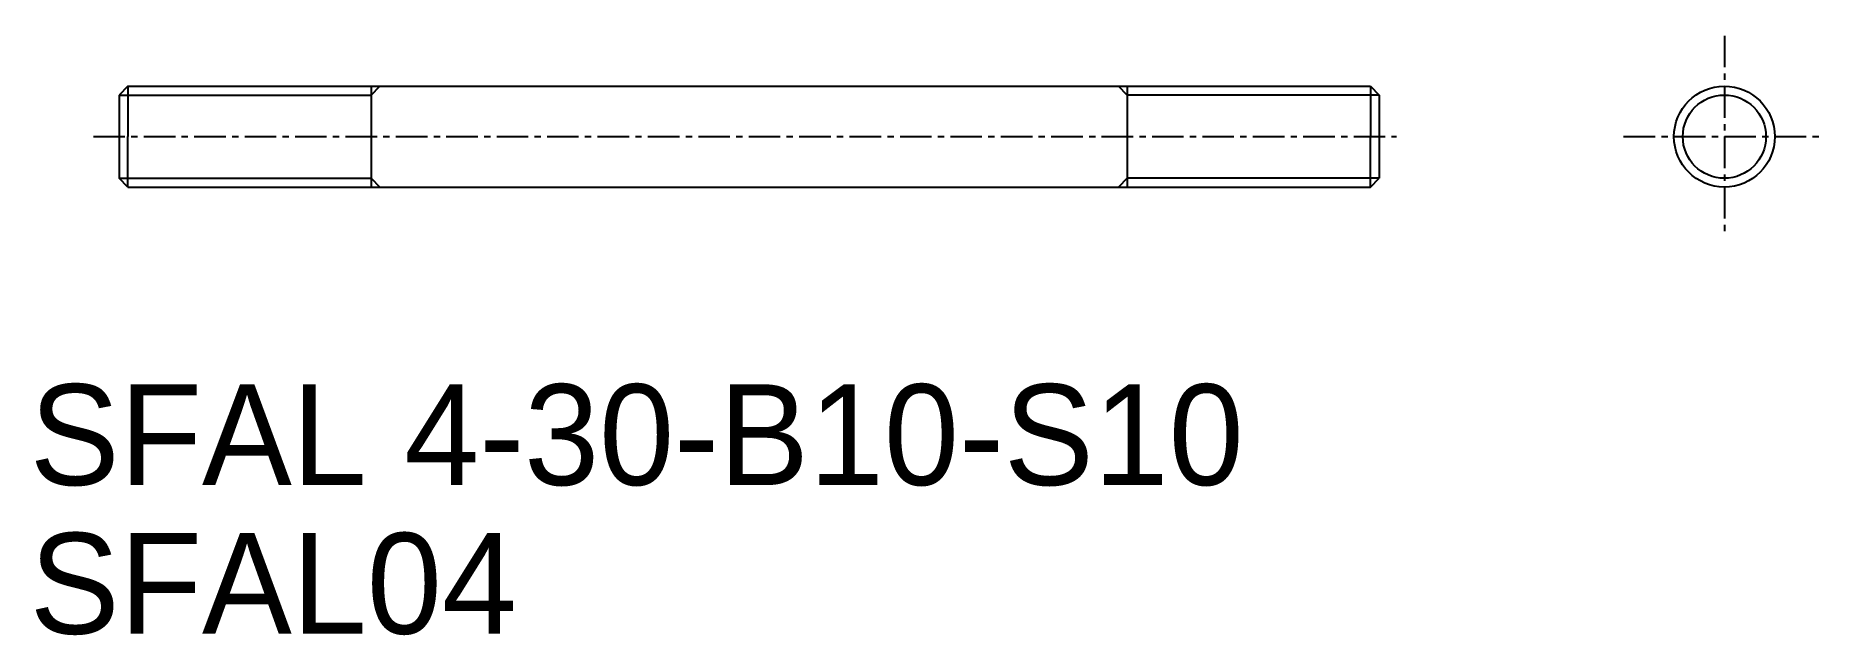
# Model space of a CAD drawing. Extents: x 49 to 120, y 97.5 to 121.3.
import ezdxf

# ---------------------------------------------------------------- set-up
doc = ezdxf.new("R2010")
doc.units = 0
doc.linetypes.add('CENTER', pattern=[2, 1.25, -0.25, 0.25, -0.25])
doc.layers.get('0').update_dxf_attribs({"linetype": 'CONTINUOUS'})
doc.layers.add('CENTER', color=1, linetype='CENTER')

msp = doc.modelspace()

# ---------------------------------------------------------------- linework, layer by layer
at = {"color": 7, "linetype": 'CONTINUOUS'}
for p, q in [((52.614, 119.294), (52.264, 118.944)), ((52.614, 119.294), (101.914, 119.294)), ((52.614, 119.294), (52.614, 117.294)), ((62.264, 119.294), (62.264, 115.294)), ((92.264, 119.294), (92.264, 115.294)), ((101.914, 119.294), (101.914, 117.294)), ((101.914, 119.294), (102.264, 118.944)), ((52.264, 118.944), (52.264, 115.644)), ((102.264, 118.944), (102.264, 115.644)), ((52.614, 115.294), (52.614, 117.294)), ((92.264, 117.294), (92.264, 117.294)), ((101.914, 115.294), (101.914, 117.294)), ((52.614, 115.294), (52.264, 115.644)), ((52.614, 115.294), (101.914, 115.294)), ((101.914, 115.294), (102.264, 115.644))]:
    msp.add_line(p, q, dxfattribs=at)
at = {"color": 3, "linetype": 'CONTINUOUS'}
for p, q in [((62.264, 118.944), (62.614, 119.294)), ((92.264, 118.944), (91.914, 119.294)), ((52.264, 118.944), (62.264, 118.944)), ((102.264, 118.944), (92.264, 118.944)), ((52.264, 115.644), (62.264, 115.644)), ((62.264, 115.644), (62.614, 115.294)), ((92.264, 115.644), (91.914, 115.294)), ((102.264, 115.644), (92.264, 115.644))]:
    msp.add_line(p, q, dxfattribs=at)
at = {"color": 7, "linetype": 'CONTINUOUS'}
msp.add_circle((115.957, 117.294), 2, dxfattribs=at)
at = {"color": 3, "linetype": 'CONTINUOUS'}
msp.add_circle((115.957, 117.294), 1.65, dxfattribs=at)
at = {"layer": 'CENTER', "color": 1, "linetype": 'CENTER'}
for p, q in [((115.957, 121.294), (115.957, 113.294)), ((51.25, 117.294), (102.944, 117.294)), ((111.957, 117.294), (119.957, 117.294))]:
    msp.add_line(p, q, dxfattribs=at)

# ---------------------------------------------------------------- texts
at = {"color": 7, "linetype": 'CONTINUOUS'}
for s, p in [('SFAL 4-30-B10-S10', (48.72, 103.474)), ('SFAL04', (48.72, 97.576))]:
    msp.add_text(s, height=4, dxfattribs=at).set_placement(p)

doc.saveas('drawing.dxf')
